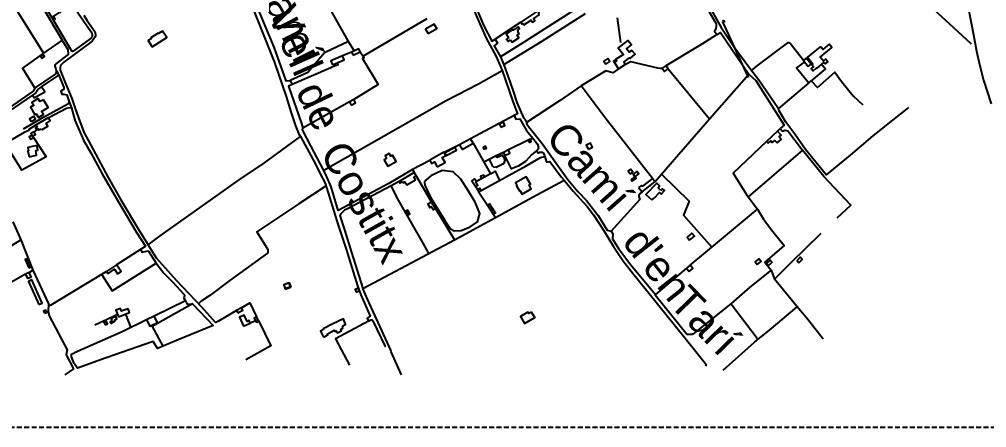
# Model space of a CAD drawing. Header units: millimetres. Extents: x 487814 to 495125, y 4392873 to 4398925.
# Drawn here: x 492807 to 494056, y 4394637 to 4395164 of the extents above; entities that cross this region are included whole.
import ezdxf
from ezdxf.enums import TextEntityAlignment as Align

# ---------------------------------------------------------------- set-up
doc = ezdxf.new("R2010")
doc.units = ezdxf.units.MM
for name, pattern in [('Tramo_BT__380_A_E_Tr', [2, 1, 1]), ('Tramo_BT__380_A_P_Tr', [2, 1, 1]), ('TRAZOS2', [9.525, 6.35, -3.175])]:
    doc.linetypes.add(name, pattern=pattern)
for name, color, linetype in [('Acometida_rotulo', 7, 'Continuous'), ('Cartografia_Base', 8, 'Continuous'), ('Texto_Cartografia_Territorial', 7, 'Continuous'), ('Tramo_BT__380_A_E_Trazado', 10, 'Tramo_BT__380_A_E_Tr'), ('Tramo_BT__380_A_P_Trazado', 10, 'Tramo_BT__380_A_P_Tr'), ('Tramo_MT__15_S_E_Trazado', 5, 'TRAZOS2')]:
    doc.layers.add(name, color=color, linetype=linetype)
doc.styles.get("Standard").update_dxf_attribs({"font": 'arial.ttf'})

msp = doc.modelspace()

# ---------------------------------------------------------------- linework, layer by layer
at = {"layer": 'Cartografia_Base'}
for p, q in [((492796.3, 4395188.5, 108.1), (492838.6, 4395120.7, 106.9)), ((493333.4, 4395164.9, 101.6), (493251.1, 4395116.7, 103)), ((493454.9, 4395160.9, 99.8), (493421.5, 4395138.8, 100.4)), ((493583.9, 4395134.4, 98.3), (493579.3, 4395166.2, 98.3)), ((493236.2, 4395122.1, 106.4), (493224.5, 4395117.2, 106.4)), ((492855.4, 4395098.1, 105.8), (492858.4, 4395092.2, 105.8)), ((493645.1, 4395100.6, 96.8), (493698.3, 4395035.9, 96)), ((493698.3, 4395035.9, 96), (493749, 4395093.8, 95)), ((493157, 4395085.6, 104.6), (493159.5, 4395080.1, 104.1)), ((493826.6, 4395082.3, 94.7), (493829.6, 4395084.9, 94.1)), ((492824.5, 4395066.7, 105.9), (492786.2, 4395040.4, 105.9)), ((492871.9, 4395058, 105.1), (492874.7, 4395050, 104.9)), ((493233.5, 4395057.8, 103.9), (493173.4, 4395023.8, 104.3)), ((493446, 4395040.4, 99.6), (493389.9, 4395010.2, 99.9)), ((493627.9, 4394954.5, 98.5), (493698.3, 4395035.9, 96)), ((492829.9, 4395021.7, 104.9), (492826.6, 4395019.2, 104.9)), ((493786.1, 4395020.2, 94.2), (493789.6, 4395023.4, 94.2)), ((493464, 4395008.3, 101.3), (493438.6, 4394995.7, 102.3)), ((493466.7, 4395009.5, 99.3), (493470.2, 4395010.8, 99.8)), ((493375.5, 4395002.2, 101.7), (493355.6, 4394992.4, 102.3)), ((493432.2, 4394992.5, 99.9), (493423.1, 4394988.3, 99.9)), ((493818.3, 4394995.3, 93.5), (493748.2, 4394935.3, 94.8)), ((493413.9, 4394983.4, 100.4), (493407, 4394979.9, 100.4)), ((493297.9, 4394955.1, 102.9), (493287.4, 4394949.6, 102.9)), ((493319.6, 4394962.5, 104.3), (493339.3, 4394928.5, 103.3)), ((493396.6, 4394948.3, 100.4), (493398.7, 4394944.4, 100.4)), ((493400.6, 4394941.4, 99.9), (493411.8, 4394924.3, 99.9)), ((493748.2, 4394935.3, 94.8), (493760.1, 4394919.3, 95)), ((493344.4, 4394920.1, 101.9), (493369.2, 4394879.8, 101.5)), ((493369.2, 4394879.8, 101.5), (493422, 4394908.3, 99.5)), ((493419.6, 4394912.3, 99.6), (493422, 4394908.3, 99.5)), ((492798.9, 4394902.9, 103.6), (492809.3, 4394879.7, 103.1)), ((492749.6, 4394842.4, 102.3), (492809.3, 4394879.7, 103.1)), ((492809.3, 4394879.7, 103.1), (492825, 4394840.5, 102.9)), ((493250.9, 4394816.6, 101.7), (493369.2, 4394879.8, 101.5)), ((493668.6, 4394842.9, 95.8), (493628.5, 4394809.1, 96.4)), ((492820, 4394837.5, 102.7), (492825, 4394840.5, 102.9)), ((493777.7, 4394840.5, 93.8), (493782.1, 4394828.7, 93.7)), ((493157.5, 4394818.9, 100), (493150.4, 4394816.3, 100)), ((493725.9, 4394797.4, 94.7), (493760.9, 4394750.9, 94.3)), ((492934, 4394783.1, 101.2), (492919, 4394775.8, 101.2)), ((492944.3, 4394783.7, 101.6), (492951.4, 4394766.2, 101.2)), ((492916.1, 4394774.4, 100.6), (492905, 4394769.4, 100.6)), ((493112.5, 4394775.1, 98.5), (493105.5, 4394772.1, 98.8))]:
    msp.add_line(p, q, dxfattribs=at)
for points in [[(493343.5, 4395316.4, 101.7), (493364.5, 4395266.4, 101.6), (493368.8, 4395257.1, 101.3), (493373.4, 4395245.4, 100.9), (493381.7, 4395222.4, 100.8), (493388.8, 4395200.5, 100.9), (493395.3, 4395183.6, 100.7), (493406.6, 4395157, 100.9), (493417.3, 4395136.2, 100.7), (493421.5, 4395138.8, 100.4)], [(493092, 4395303.8, 107), (493071.5, 4395291.6, 107.6), (493071.1, 4395290.9, 107.6), (493071.1, 4395290.5, 107.6), (493073, 4395289.4, 107.2), (493072.9, 4395286.3, 107.2), (493069.4, 4395284.3, 107.2), (493097.4, 4395218.5, 106.4), (493116.4, 4395175.1, 104.4), (493124.8, 4395155.3, 104.2), (493135.7, 4395128.5, 104.4), (493151.2, 4395085, 104.6), (493157, 4395085.6, 104.6)], [(493644.7, 4395271.8, 98.6), (493693.7, 4395189.3, 96.2), (493713.4, 4395153.8, 95.4), (493729.5, 4395129.5, 96.3), (493751.5, 4395099.5, 95.7), (493761.9, 4395086.2, 95.7), (493787.2, 4395049.3, 94.7)], [(493359.9, 4395264.8, 103), (493365.3, 4395251.2, 103), (493360.6, 4395245.9, 102.9), (493363.1, 4395241.5, 103), (493369.4, 4395241.9, 102.5), (493389.2, 4395189, 101.6), (493397, 4395169.3, 101.3), (493410.2, 4395140.3, 100.8), (493422.8, 4395116.5, 100.8), (493428.6, 4395103.6, 100.8), (493430.5, 4395098.3, 100.7)], [(492849.9, 4395219.7, 107.3), (492875.9, 4395237.7, 107.3), (492894.3, 4395190.7, 106.9), (492897.8, 4395185.2, 107.1), (492886.7, 4395177.4, 106.7), (492885.5, 4395176.9, 106.9), (492883.7, 4395177, 107.3), (492882.4, 4395173.1, 107.1), (492883.5, 4395172.5, 107.1), (492900.2, 4395148.2, 106.1), (492901.6, 4395145, 105.9), (492901.5, 4395143, 105.9), (492900.9, 4395141.1, 105.9), (492899.7, 4395139.9, 105.9), (492896.9, 4395138, 105.9), (492876.7, 4395123.5, 106.5), (492876, 4395123.1, 106.5), (492875, 4395123.3, 106.7), (492851.6, 4395163.3, 107.5)], [(493669.3, 4395223.3, 96.9), (493687.3, 4395192.6, 96.2), (493705, 4395161.5, 96.2), (493706.9, 4395158.7, 95.8), (493707, 4395155.7, 95.8), (493706.4, 4395152.7, 95.8), (493705.6, 4395150.4, 95.8), (493704.9, 4395149.3, 95.3), (493707.7, 4395144.7, 95.4)], [(492815.1, 4395208, 108.3), (492817.3, 4395204.6, 107.9), (492823.1, 4395204.8, 107.3), (492862.8, 4395137.6, 106.7)], [(492851.6, 4395163.3, 105.4), (492853.5, 4395164.5, 105.4), (492851.5, 4395168, 105.4), (492859.5, 4395173.9, 105.3), (492859.9, 4395173.1, 105.3), (492862.2, 4395175.5, 105.3), (492858.1, 4395180.9, 105.4), (492855, 4395179.2, 105.4), (492852.9, 4395181.9, 105.5), (492843.9, 4395175.8, 105.6), (492851.6, 4395163.3, 105.4)], [(493530.8, 4395181.1, 98.7), (493454.7, 4395132.4, 99.6), (493428.4, 4395116, 100.4)], [(493972.8, 4395191.4, 94), (494013.1, 4395153.8, 93.8), (494035.9, 4395132.7, 93.8)], [(492890.8, 4395169.8, 105), (492894.4, 4395163.5, 105), (492904.7, 4395148.6, 105.2), (492905.9, 4395145, 105.2), (492905.8, 4395142.4, 105.2), (492901.4, 4395136.3, 105.2), (492864.9, 4395109.2, 105.8), (492860.6, 4395104.7, 105.8), (492860.2, 4395102.2, 105.8), (492860.2, 4395098.9, 105.8), (492866.2, 4395083.5, 105.4), (492875.2, 4395062.2, 105), (492878.9, 4395050.5, 104.8), (492883.6, 4395037.2, 104.6), (492890.8, 4395018.6, 104.6), (492899.6, 4395001.9, 104.4), (492922.2, 4394960.2, 103.2), (492938.4, 4394931.5, 102.6), (492960.7, 4394894, 101.6), (492973.7, 4394873, 100.8)], [(492973.7, 4394873, 100.8), (492989, 4394884.8, 100.4), (493091.3, 4394957.2, 101), (493124, 4394979.1, 101.2), (493146.2, 4394995.6, 101.8), (493170.3, 4395013, 103.2), (493169, 4395015.4, 103.8), (493164.2, 4395026.7, 103.8), (493158.9, 4395043.8, 103.4), (493152.1, 4395064.6, 103.4), (493137.3, 4395108.5, 103.4), (493130.5, 4395126.1, 103.6), (493108.6, 4395179.5, 104.2)], [(493208.8, 4395177, 104.2), (493231.6, 4395136.8, 104.1), (493239.7, 4395123.7, 103.9)], [(493432.6, 4395105.9, 100.8), (493481.5, 4395136, 100.2), (493538, 4395171.8, 99.8)], [(493458.4, 4395157.3, 101.3), (493468.2, 4395163.2, 101.3), (493470, 4395160.8, 101.3), (493472.8, 4395162.7, 101.3), (493471.2, 4395165.2, 101.3), (493478.5, 4395170.3, 101.3), (493477.6, 4395172.1, 101.3), (493478.5, 4395172.8, 101.3), (493476.8, 4395175.4, 101.3), (493454.9, 4395160.9, 101.3), (493456.1, 4395158.4, 101.3), (493457.2, 4395159, 101.3), (493458.4, 4395157.3, 101.3)], [(494033.2, 4395175.2, 99.8), (494039.1, 4395144.4, 99.6), (494042.8, 4395123.4, 99.9), (494046.7, 4395106.3, 99.8), (494052, 4395085.8, 99.5), (494061.7, 4395055.3, 99.6)], [(493335.1, 4395146.1, 101.4), (493346.1, 4395152.6, 101.2), (493342.7, 4395158.3, 101.2), (493331.7, 4395151.8, 101.4), (493335.1, 4395146.1, 101.4)], [(493441.4, 4395137.8, 99.5), (493443.5, 4395134.8, 99.5), (493452, 4395140.7, 99.3), (493449.9, 4395143.8, 99.3), (493452.7, 4395145.8, 99.2), (493450.7, 4395148.7, 99.2), (493451.3, 4395149.2, 99.2), (493450.4, 4395150.4, 99.2), (493452.9, 4395152.1, 99.2), (493451.1, 4395154.7, 99.2), (493444.9, 4395150.5, 99.4), (493444.2, 4395151.5, 99.4), (493435.8, 4395145.7, 99.6), (493438.9, 4395140.7, 99.6), (493436.4, 4395139, 99.6), (493438.6, 4395135.9, 99.6), (493441.4, 4395137.8, 99.5)], [(492978.7, 4395128.7, 103.2), (492997.8, 4395140.8, 103.2), (492992.3, 4395149.3, 103.3), (492987, 4395146, 103.2), (492986.6, 4395146.6, 103.2), (492977, 4395140.5, 103.2), (492977.6, 4395139.4, 103.2), (492973.6, 4395136.9, 103.2), (492978.7, 4395128.7, 103.2)], [(493642.2, 4395104.9, 96.4), (493688.6, 4395132.9, 95.4), (493707.7, 4395144.7, 95.4)], [(493707.7, 4395144.7, 95.4), (493712.4, 4395147.6, 95.4), (493749, 4395093.8, 95)], [(492827.2, 4395075.7, 106.9), (492854.1, 4395093.8, 106.9), (492854.8, 4395094.4, 106.9), (492855.4, 4395098.1, 106.5), (492854.3, 4395101.4, 106.3), (492853.7, 4395104, 106.3), (492853.7, 4395105, 106.3), (492854.1, 4395106.1, 106.3), (492855, 4395107, 106.3), (492870.7, 4395118.9, 106.5), (492870.9, 4395119.3, 106.5), (492870.5, 4395124.9, 106.5), (492862.8, 4395137.6, 106.7), (492838.6, 4395120.7, 106.9), (492811.4, 4395101.3, 106.7), (492827.2, 4395075.7, 106.9)], [(493232.4, 4395135.6, 104.9), (493202.1, 4395121.8, 104.3), (493201.3, 4395121.2, 104.3), (493179.9, 4395095.8, 104.3), (493157, 4395085.6, 104.6)], [(493421.5, 4395138.8, 100.4), (493424.8, 4395133.5, 100.4), (493420.4, 4395130.1, 100.6), (493428.4, 4395116, 100.4)], [(493580.6, 4395100.3, 97.1), (493589.6, 4395106.1, 96.9), (493588, 4395109.4, 96.9), (493595.1, 4395114.7, 96.7), (493595.8, 4395113.8, 96.7), (493602.5, 4395119.3, 96.5), (493598, 4395124.2, 96.6), (493594.5, 4395121.9, 96.7), (493591, 4395126.4, 96.8), (493597.4, 4395131.3, 96.6), (493592.7, 4395137.1, 96.7), (493580.2, 4395127.6, 97), (493587.1, 4395119, 96.9), (493576.8, 4395112.6, 97.1), (493578.4, 4395110.3, 97.1), (493577.3, 4395109.6, 97.1), (493576.1, 4395111.5, 97.2), (493574.5, 4395110.4, 97.2), (493580.6, 4395100.3, 97.1)], [(493819.4, 4395111.2, 94.9), (493804.2, 4395131.2, 95.1), (493802.4, 4395133.2, 95.1), (493800.5, 4395134.2, 95.1), (493798.9, 4395134, 95.1), (493759.3, 4395104.3, 94.7), (493752.2, 4395098.5, 94.7)], [(493846.4, 4395108.9, 94.2), (493848.1, 4395106.8, 94.2), (493851.2, 4395109.4, 94.2), (493848.2, 4395113, 94.3), (493845.3, 4395110.6, 94.2), (493841.2, 4395115.6, 94.3), (493856.3, 4395128, 94.5), (493852.8, 4395132.3, 94.6), (493844.5, 4395125.5, 94.4), (493842.3, 4395128.3, 94.5), (493841.9, 4395128, 94.5), (493841.1, 4395129, 94.5), (493824.7, 4395115.6, 94.5), (493831.8, 4395107, 94.3), (493830.4, 4395105.9, 94.3), (493832.4, 4395103.4, 94.3), (493829.5, 4395101, 94.3), (493832, 4395097.9, 94.2), (493836.5, 4395101.6, 94.2), (493836.8, 4395101.1, 94.2), (493846.4, 4395108.9, 94.2)], [(492837, 4395114, 107.5), (492839.9, 4395116.3, 107.5), (492838, 4395118.6, 107.5), (492835.1, 4395116.3, 107.5), (492837, 4395114, 107.5)], [(493211.5, 4395105.5, 107.3), (493226.8, 4395112, 107.3), (493224.5, 4395117.2, 107.3), (493209.3, 4395110.8, 107.3), (493211.5, 4395105.5, 107.3)], [(493238.1, 4395118.1, 107.1), (493247.4, 4395122.4, 107.1), (493245.5, 4395126.4, 107.1), (493236.2, 4395122.1, 107.1), (493238.1, 4395118.1, 107.1)], [(493247.4, 4395122.4, 103.7), (493252.6, 4395114.5, 103.9), (493250.5, 4395113.8, 104.1), (493270.7, 4395080.3, 104.9), (493239.2, 4395060.9, 105.3)], [(493217.8, 4395108.2, 104.7), (493218.7, 4395105.3, 104.7), (493215.2, 4395104.2, 104.7), (493209.4, 4395101.9, 104.3), (493159.5, 4395080.1, 104.1)], [(493428.4, 4395116, 100.4), (493432.8, 4395105.7, 100.2), (493438.2, 4395090.1, 99.9), (493444.6, 4395073, 99.6), (493449.5, 4395057, 99.6), (493458, 4395037.3, 99.6), (493459.7, 4395035.4, 99.6), (493461.9, 4395031.1, 99.6)], [(493564.3, 4395106.5, 100.2), (493569.6, 4395110.1, 100.2), (493567, 4395113.9, 100.2), (493561.7, 4395110.3, 100.2), (493564.3, 4395106.5, 100.2)], [(493589.6, 4395106.1, 98.3), (493596.3, 4395110, 98.3), (493631, 4395102, 96.9), (493634.7, 4395101.3, 96.9), (493637, 4395101.3, 96.9)], [(493642.2, 4395104.9, 98.3), (493637, 4395101.3, 98.3), (493640, 4395097, 98.3), (493645.1, 4395100.6, 98.3), (493642.2, 4395104.9, 98.3)], [(493820.7, 4395109.6, 95.4), (493810.6, 4395101.9, 95.4), (493826.6, 4395082.3, 94.7), (493787.2, 4395049.3, 94.7)], [(493825.7, 4395103.6, 96.7), (493829.4, 4395106.7, 96.7), (493823.2, 4395114.3, 96.7), (493819.4, 4395111.2, 96.7), (493825.7, 4395103.6, 96.7)], [(493843.2, 4395106.3, 94.9), (493847.9, 4395100.3, 94.9), (493829.6, 4395084.9, 94.1)], [(492836.1, 4395077.2, 107.5), (492858.4, 4395092.2, 107.3), (492864.8, 4395076.4, 107.1), (492864.9, 4395074.9, 107.1), (492864.3, 4395073.8, 107.1), (492861, 4395071.6, 107.1), (492862.3, 4395067.9, 107.3), (492864.9, 4395067.8, 107.3), (492868.5, 4395067.1, 107.3), (492871.9, 4395058, 106.7), (492869.9, 4395054.7, 106.7), (492833.9, 4395035.2, 106.9), (492812.3, 4395022.4, 106.7)], [(493200.3, 4394969.8, 103), (493358.5, 4395059.4, 100.2), (493400, 4395081.1, 99.8), (493430.5, 4395098.3, 100.7)], [(493430.5, 4395098.3, 100.7), (493444.5, 4395058.1, 100.2), (493450.6, 4395042.5, 99.9), (493446, 4395040.4, 99.9), (493448.2, 4395035.3, 99.9), (493453.4, 4395035.8, 99.8), (493462.1, 4395020.7, 99.8), (493470.2, 4395010.8, 99.8)], [(493580.6, 4395100.3, 98.7), (493573.5, 4395095.5, 98.7), (493564.4, 4395097.8, 98.9), (493532.8, 4395078.6, 99.3)], [(493749, 4395093.8, 95), (493758.1, 4395085.4, 94.8), (493775.5, 4395058.4, 94.3), (493794.5, 4395027.9, 94.2), (493789.6, 4395023.4, 94.2)], [(493829.6, 4395084.9, 94.1), (493837.6, 4395076.6, 94.1), (493859.9, 4395096.2, 94.7), (493869.1, 4395083.5, 94.3), (493883.7, 4395065.6, 94.3), (493896.2, 4395053.9, 94.7)], [(492827.2, 4395075.7, 106.9), (492825.1, 4395071.8, 106.9), (492790.1, 4395047.1, 105.9), (492787.6, 4395046.5, 106.1), (492786.1, 4395046.5, 106.1), (492785.7, 4395046.8, 106.1), (492761.3, 4395083.8, 106.2)], [(493159.5, 4395080.1, 104.1), (493155, 4395078.1, 104.1), (493171.7, 4395030, 103.9), (493173.4, 4395023.8, 104.3)], [(492826.5, 4395063.2, 105), (492840.1, 4395071, 105), (492836.1, 4395077.2, 105), (492830.8, 4395074, 105), (492831.2, 4395073.4, 105), (492828.7, 4395069.5, 105), (492824.5, 4395066.7, 105), (492826.5, 4395063.2, 105)], [(493624.9, 4394959, 98.8), (493563.5, 4395037.4, 99.2), (493532.8, 4395078.6, 99.6), (493504.6, 4395059.3, 99.4), (493461.9, 4395031.1, 100.2), (493462.4, 4395029.2, 100.2), (493464.9, 4395025.5, 100.2), (493482.3, 4395004.1, 100), (493507.6, 4394968.3, 99.6), (493515.4, 4394957.4, 99.2), (493528.4, 4394942, 98.8), (493539.4, 4394930.3, 98.4), (493554.6, 4394911.1, 98), (493566.3, 4394892.2, 97.6), (493571.2, 4394890.8, 97.4)], [(492838.6, 4395060.5, 105), (492833.9, 4395058.1, 105), (492831.5, 4395062, 105), (492823.6, 4395057.2, 105), (492825.9, 4395053.4, 105), (492821.7, 4395051, 105), (492827.6, 4395041.2, 105), (492829.2, 4395042.2, 105), (492832, 4395037.7, 105), (492838.5, 4395041.6, 105), (492836.1, 4395045.5, 105), (492844.5, 4395050.6, 105), (492838.6, 4395060.5, 105)], [(493235.6, 4395053.7, 106.5), (493241.4, 4395056.8, 106.5), (493239.2, 4395060.9, 106.5), (493233.5, 4395057.8, 106.5), (493235.6, 4395053.7, 106.5)], [(492844.8, 4395037.4, 105.1), (492868.1, 4395049.7, 104.9), (492873.2, 4395050.5, 105.1), (492874.7, 4395050, 105.1), (492879.2, 4395034.4, 104.7), (492890.3, 4395008.5, 104.5), (492899.8, 4394991.9, 104.1), (492914.5, 4394965.1, 103.7), (492935.9, 4394927.7, 102.9), (492958.2, 4394889.8, 101.7), (492970.1, 4394871.4, 101.9), (492969.9, 4394870.9, 101.9), (492932.9, 4394847.5, 105)], [(493955.1, 4395050.5, 95.3), (493934.3, 4395034.2, 94.5), (493909, 4395013.8, 93.5), (493879.7, 4394989.2, 93.7), (493848.9, 4394963.8, 93.7), (493822.3, 4394996.3, 94.3), (493808.3, 4395016.2, 94.5), (493796.6, 4395031.7, 94.5), (493788, 4395046.2, 94.7), (493787.2, 4395049.3, 94.7)], [(492822.8, 4395032.3, 107.8), (492828.1, 4395035.5, 107.8), (492826, 4395039, 107.8), (492820.7, 4395035.9, 107.8), (492822.8, 4395032.3, 107.8)], [(492832.8, 4395021.4, 104.9), (492834.8, 4395022.6, 104.9), (492836.9, 4395022.1, 104.9), (492844.1, 4395026.4, 104.8), (492841.9, 4395030.1, 104.9), (492847.3, 4395033.3, 104.9), (492844.8, 4395037.4, 105), (492829.1, 4395028, 105), (492830.5, 4395025.7, 105), (492828.3, 4395024.4, 105), (492829.9, 4395021.7, 105), (492831.9, 4395022.9, 105), (492832.8, 4395021.4, 104.9)], [(493429.1, 4395025, 102.9), (493434.2, 4395027.5, 102.9), (493432.2, 4395031.5, 102.9), (493427.1, 4395029, 102.9), (493429.1, 4395025, 102.9)], [(492829.1, 4395028, 106.1), (492819.5, 4395022.2, 106.1), (492819.8, 4395020.7, 105.7), (492813.7, 4395018.4, 106.1), (492777.2, 4394997, 104.9), (492755.7, 4394984.1, 105.5)], [(492826.6, 4395019.2, 107), (492822.4, 4395016.9, 107), (492823.6, 4395014.6, 107), (492820, 4395012.7, 107), (492821.8, 4395009.5, 107), (492825.8, 4395011.6, 107), (492824.5, 4395013.9, 107), (492828.3, 4395015.9, 107), (492826.6, 4395019.2, 107)], [(493315.1, 4394970.4, 103.1), (493284.3, 4394952.3, 102.5), (493218.8, 4394917.5, 102.3), (493209.8, 4394948, 103.3), (493204.5, 4394961.2, 103.7), (493200.6, 4394969.2, 104.3), (493183.6, 4395001, 104.5), (493173.4, 4395020.8, 104.5), (493173.1, 4395022, 104.5), (493173.4, 4395023.8, 104.3)], [(493773.9, 4395004.3, 94.3), (493777.4, 4395007.4, 94.2), (493779.2, 4395005.2, 94.2), (493782.7, 4395008.1, 94.1), (493785.8, 4395005, 94.1), (493790.9, 4395009.4, 94), (493788.1, 4395012.6, 94.1), (493790.8, 4395014.9, 94), (493786.1, 4395020.2, 94.1), (493771.8, 4395006.8, 94.3), (493773.9, 4395004.3, 94.3)], [(493789.6, 4395023.4, 94.2), (493792.6, 4395019.8, 94.3), (493795.8, 4395021.4, 94.1), (493799.2, 4395020.5, 94.1), (493818.3, 4394995.3, 93.5)], [(492825.8, 4395011.6, 104.3), (492841.9, 4394987, 104.3), (492810.8, 4394969.6, 104.3), (492788.9, 4395003.9, 104.5)], [(493170.3, 4395013, 103.2), (493189.1, 4394978.4, 103.8), (493195.8, 4394964.9, 103.6), (493202.3, 4394953, 103.4), (493218.9, 4394898.8, 102.4), (493229.2, 4394867.7, 102.2), (493244.1, 4394820.1, 101.6), (493248, 4394808.6, 101.6), (493260.3, 4394781.1, 101.4), (493256.3, 4394778.4, 101.6), (493257.9, 4394774.8, 101.6), (493261.1, 4394776.4, 101.6), (493262.4, 4394776.4, 101.6), (493262.7, 4394776.3, 101.6), (493263.6, 4394775.1, 101.6), (493279.5, 4394741.7, 101.4), (493279.1, 4394741.7, 101.5)], [(493378.8, 4394996.3, 99.8), (493393.2, 4395004.3, 99.7), (493389.9, 4395010.2, 99.8), (493375.5, 4395002.2, 99.9), (493378.8, 4394996.3, 99.8)], [(493465.3, 4395005.3, 101.3), (493468.1, 4395006.5, 101.3), (493466.7, 4395009.5, 101.3), (493464, 4395008.3, 101.3), (493465.3, 4395005.3, 101.3)], [(493470.2, 4395010.8, 99.8), (493476.1, 4395003, 99.8), (493477.3, 4395000.3, 99.9), (493477.4, 4394998.9, 99.9), (493477.1, 4394997.6, 99.9), (493476.4, 4394995.9, 99.9), (493475.1, 4394994.6, 99.9), (493477.7, 4394991.4, 99.9), (493479.3, 4394992.7, 99.9), (493482.2, 4394993, 99.9), (493482.9, 4394992.7, 99.9), (493483.6, 4394992, 99.9), (493485.4, 4394988.8, 99.9), (493485.8, 4394987.2, 99.9)], [(493771.8, 4395006.8, 93.9), (493728.7, 4394965.7, 95.2), (493746, 4394938.3, 94.8), (493748.2, 4394935.3, 94.8)], [(492819.9, 4394987, 104.4), (492829.4, 4394989.1, 104.3), (492828.6, 4394994.9, 104.4), (492831.3, 4394995.5, 104.4), (492830, 4395001.4, 104.5), (492818.4, 4394998.8, 104.7), (492819.4, 4394994.4, 104.6), (492818.4, 4394994.2, 104.6), (492819.9, 4394987, 104.4)], [(493346.7, 4394974, 100.3), (493356.9, 4394979.7, 100.1), (493353.4, 4394986.1, 100.3), (493357.8, 4394988.5, 100.2), (493355.4, 4394992.8, 100.2), (493337.3, 4394982.6, 100.5), (493339.6, 4394978.1, 100.5), (493343.3, 4394980.2, 100.4), (493346.7, 4394974, 100.3)], [(493358.5, 4394988.7, 100.2), (493371.9, 4394995.5, 99.9), (493370, 4394998.9, 99.9), (493356.7, 4394992.2, 100.2), (493358.5, 4394988.7, 100.2)], [(493393.2, 4395004.3, 99.9), (493415.6, 4394964.7, 99.9), (493397.4, 4394955, 99.9)], [(493407.2, 4394996.7, 100.9), (493410.3, 4394998, 100.9), (493409.3, 4395000.5, 100.9), (493406.1, 4394999.1, 100.9), (493407.2, 4394996.7, 100.9)], [(493434.2, 4394988.5, 99.2), (493440.6, 4394991.7, 99.2), (493438.6, 4394995.7, 99.2), (493432.2, 4394992.5, 99.3), (493434.2, 4394988.5, 99.2)], [(493475.1, 4394994.6, 98.8), (493469, 4394989.7, 98.8), (493460.6, 4394980.9, 98.9), (493451.1, 4394974.6, 98.9), (493442.8, 4394971.2, 99), (493434.2, 4394988.5, 99.2)], [(493541.9, 4394996.6, 102.3), (493547.3, 4394999.5, 102.3), (493544.6, 4395004.6, 102.3), (493539.2, 4395001.7, 102.3), (493541.9, 4394996.6, 102.3)], [(493863.2, 4394908, 92.1), (493880.6, 4394924.5, 92.3), (493845.9, 4394961.4, 92.7), (493818.3, 4394995.3, 93.5)], [(493288.9, 4394988.9, 101.5), (493286.8, 4394987.5, 101.5), (493284.6, 4394991.3, 101.6), (493279.4, 4394988.2, 101.7), (493281.4, 4394984.9, 101.6), (493278.2, 4394983, 101.7), (493283.2, 4394974.7, 101.5), (493293.6, 4394981, 101.3), (493288.9, 4394988.9, 101.5)], [(493337.4, 4394982.3, 103.7), (493315.1, 4394970.4, 103.7), (493317.2, 4394966.5, 103.5)], [(493403.7, 4394943.3, 99.9), (493461.8, 4394975.4, 99.6), (493480.2, 4394985.8, 99.6), (493485.8, 4394987.2, 99.9)], [(493419.5, 4394974.1, 99.4), (493423.1, 4394973.6, 99.3), (493433.1, 4394978.8, 99.2), (493434.5, 4394982.7, 99.2), (493433, 4394986.7, 99.2), (493432.4, 4394986.3, 99.2), (493431.1, 4394989.1, 99.2), (493424.3, 4394985.9, 99.3), (493423.1, 4394988.3, 99.3), (493413.9, 4394983.4, 99.4), (493417.4, 4394976.6, 99.4), (493418.3, 4394975.2, 99.4), (493419.5, 4394974.1, 99.4)], [(493485.8, 4394987.2, 99.9), (493487.8, 4394979.8, 99.9), (493492, 4394981, 99.9), (493506.8, 4394960.9, 99.2), (493510.5, 4394956.5, 99)], [(493334.8, 4394941.5, 100.6), (493340, 4394931.8, 100.5), (493357.2, 4394904, 100.2), (493363.8, 4394894, 100.1), (493368.8, 4394891.1, 100), (493377.8, 4394891.5, 100), (493389.3, 4394896.5, 99.9), (493398.6, 4394902.8, 99.8), (493402, 4394913.5, 99.7), (493395.7, 4394928.4, 99.8), (493387.3, 4394942.7, 99.8), (493377.1, 4394957.8, 99.9), (493367.2, 4394967.5, 100), (493353.4, 4394969.1, 100.2), (493338.7, 4394962.1, 100.4), (493332.3, 4394956.9, 100.5), (493330.3, 4394954, 100.6), (493330.7, 4394950.1, 100.6), (493334.8, 4394941.5, 100.6)], [(493415.6, 4394964.7, 99.4), (493421.8, 4394968.2, 99.4), (493427.2, 4394956.3, 99.3)], [(493595.8, 4394964.8, 99.7), (493599.2, 4394967.1, 99.7), (493596.4, 4394971.1, 99.7), (493593.1, 4394968.9, 99.7), (493595.8, 4394964.8, 99.7)], [(493602, 4394961.1, 100.7), (493606.9, 4394964.8, 100.3), (493604.5, 4394968, 100.3), (493599.6, 4394964.3, 100.3), (493602, 4394961.1, 100.7)], [(493302, 4394954.8, 101), (493302.9, 4394953.1, 101), (493305.2, 4394954.5, 100.9), (493307.4, 4394950.7, 100.9), (493318.6, 4394957.3, 100.7), (493316.6, 4394960.7, 100.8), (493319.6, 4394962.5, 100.7), (493317.2, 4394966.5, 100.8), (493297.9, 4394955.1, 101.1), (493298.9, 4394953, 101), (493302, 4394954.8, 101)], [(493396.6, 4394948.3, 101.3), (493399.1, 4394950, 101.3), (493396.6, 4394954.5, 101.3), (493397.4, 4394955, 101.3), (493395.1, 4394958.6, 101.3), (493391.5, 4394955.9, 101.3), (493396.6, 4394948.3, 101.3)], [(493404, 4394959, 101.5), (493407.8, 4394960.8, 101.5), (493406.6, 4394963.3, 101.5), (493402.8, 4394961.4, 101.5), (493404, 4394959, 101.5)], [(493422, 4394908.3, 99.5), (493470, 4394934.6, 99.2), (493510.5, 4394956.5, 99)], [(493453.5, 4394943.4, 98.7), (493456.3, 4394938.6, 98.6), (493468.2, 4394945.4, 98.5), (493465.4, 4394950.3, 98.6), (493467.4, 4394951.4, 98.6), (493461.8, 4394961.1, 98.7), (493447.8, 4394953.1, 98.8), (493449.7, 4394949.8, 98.8), (493449.2, 4394949.5, 98.8), (493452.9, 4394943, 98.7), (493453.5, 4394943.4, 98.7)], [(493510.5, 4394956.5, 99), (493522.3, 4394942.5, 98.4), (493540.2, 4394922.8, 98), (493548.5, 4394912.1, 97.6), (493562.4, 4394890.9, 97.4), (493574.4, 4394871.2, 97.2), (493586.3, 4394853, 97.2), (493597, 4394839.3, 97.2), (493667, 4394752.8, 96.8), (493692.7, 4394720.2, 96.8), (493693.9, 4394718.6, 96.8), (493693.3, 4394716.4, 97.1)], [(493598.6, 4394955.5, 100.7), (493603.5, 4394959, 100.7), (493602, 4394961.1, 100.7), (493597.1, 4394957.5, 100.7), (493598.6, 4394955.5, 100.7)], [(493606.6, 4394947.1, 97.4), (493611.4, 4394941.6, 97.4), (493627.9, 4394954.5, 96.9), (493624.9, 4394959, 97), (493611.6, 4394949, 97.3), (493610.3, 4394949.9, 97.3), (493606.6, 4394947.1, 97.4)], [(493636.4, 4394964.4, 96.7), (493672.1, 4394929.7, 96.1), (493664.6, 4394911.6, 96.2), (493701.4, 4394870.2, 95.2)], [(493203.4, 4394949.4, 102.6), (493168, 4394926.3, 101.7), (493113.9, 4394889.9, 100.5), (493128.3, 4394867.2, 100.5), (493128.2, 4394863.4, 100.4), (493127.7, 4394862.3, 100.4), (493079.7, 4394827.6, 98.3), (493053.4, 4394807.7, 99.3), (493042, 4394800.3, 99.8), (493038.5, 4394797.2, 100)], [(493287.4, 4394949.6, 102.9), (493231, 4394919.5, 102.9), (493227.2, 4394917.8, 102.9), (493222, 4394912.6, 102.7), (493221.3, 4394911, 102.7), (493227.3, 4394892.4, 102.7), (493236, 4394863.5, 102.3), (493250.9, 4394816.6, 101.7)], [(493336, 4394861.9, 101.1), (493328.5, 4394875.5, 100.7), (493297, 4394930.8, 103.7), (493287.4, 4394949.6, 102.9)], [(493400.6, 4394941.4, 100.9), (493403.7, 4394943.3, 100.9), (493401.8, 4394946.3, 100.9), (493398.7, 4394944.4, 100.9), (493400.6, 4394941.4, 100.9)], [(493623.7, 4394931.2, 97.1), (493627.1, 4394933.9, 97.1), (493633.7, 4394940.8, 96.9), (493635.9, 4394938.8, 96.9), (493640.1, 4394943.2, 96.8), (493637.8, 4394945.5, 96.9), (493636.2, 4394943.8, 96.9), (493634.5, 4394944.1, 96.9), (493632.5, 4394946.2, 96.9), (493633.8, 4394949.4, 96.9), (493630.2, 4394952.8, 96.9), (493616.3, 4394938.2, 97.3), (493623.7, 4394931.2, 97.1)], [(493611.4, 4394941.6, 97.8), (493608.9, 4394939.6, 97.8), (493606.9, 4394936.9, 97.8), (493607, 4394935.6, 97.8), (493608.4, 4394931.9, 97.8), (493571.2, 4394890.8, 97.4), (493573.6, 4394887.3, 97.4), (493573.1, 4394881, 97.2), (493580.7, 4394868.3, 96.8), (493596.8, 4394847.4, 96.6), (493628.5, 4394809.1, 96.4)], [(493309, 4394911.9, 103.1), (493311.4, 4394913.3, 103.1), (493308.7, 4394917.9, 103.1), (493306.4, 4394916.5, 103.1), (493309, 4394911.9, 103.1)], [(493339.3, 4394928.5, 104.1), (493334.5, 4394925.5, 104.1), (493337.2, 4394921.1, 104.1), (493339.2, 4394922.5, 104.1), (493341.8, 4394918.5, 104.1), (493344.4, 4394920.1, 104.1), (493339.3, 4394928.5, 104.1)], [(493419.6, 4394912.3, 101.3), (493422.1, 4394914, 101.3), (493414.4, 4394926, 101.3), (493411.8, 4394924.3, 101.3), (493419.6, 4394912.3, 101.3)], [(493760.1, 4394919.3, 95), (493768, 4394906.2, 94.8), (493780, 4394890.2, 94.8), (493794.6, 4394872.3, 95), (493769.6, 4394850.7, 95.8), (493777.7, 4394840.5, 95.6), (493750.3, 4394818.4, 95.2), (493725.8, 4394797.2, 95), (493676.7, 4394757.9, 95.8), (493675.7, 4394757.3, 95.8), (493669.4, 4394757.2, 96.2)], [(493673.2, 4394846.9, 96.6), (493713.6, 4394880.3, 95.6), (493760.1, 4394919.3, 95)], [(493672.6, 4394879.2, 95.6), (493678.7, 4394884.3, 95.6), (493675.6, 4394888.1, 95.7), (493669.4, 4394883.1, 95.7), (493672.6, 4394879.2, 95.6)], [(493811.6, 4394793, 94.8), (493782.1, 4394828.7, 95), (493803.3, 4394849.8, 95), (493842.4, 4394888.2, 93.1)], [(493087.6, 4394788.5, 99), (493064.3, 4394774.5, 99.6), (493061.2, 4394772.9, 99.6), (493060.5, 4394773, 99.7), (493042.8, 4394792.6, 99.9), (493010.4, 4394827, 100.5), (492992, 4394847.3, 101.2), (492984.5, 4394856, 101.3), (492973.7, 4394873, 100.8)], [(492819.6, 4394843.6, 104.1), (492821.9, 4394844.5, 104.1), (492817.4, 4394855.3, 104.1), (492815.1, 4394854.3, 104.1), (492819.6, 4394843.6, 104.1)], [(492964, 4394867.2, 101.7), (492965.9, 4394863.6, 101.7), (492973.6, 4394865.3, 101.7), (492974, 4394865, 101.7), (492984, 4394849.6, 101.7)], [(493759.9, 4394847.7, 98.5), (493764.9, 4394851.8, 98.5), (493762.1, 4394855.2, 98.5), (493757.1, 4394851.1, 98.5), (493759.9, 4394847.7, 98.5)], [(493813.5, 4394849.8, 98.1), (493817.8, 4394854.3, 98.1), (493815.1, 4394857.2, 98.1), (493811.3, 4394853.1, 98.1), (493813.5, 4394849.8, 98.1)], [(492913.6, 4394835.2, 102.5), (492927.3, 4394813.9, 101.9), (492984, 4394849.6, 101.7)], [(492921.6, 4394835.9, 101.7), (492930.1, 4394841.6, 101.6), (492934, 4394835.6, 101.5), (492938.7, 4394838.7, 101.4), (492932.9, 4394847.5, 101.6), (492919.7, 4394838.8, 101.7), (492921.6, 4394835.9, 101.7)], [(492984, 4394849.6, 101.7), (492993.9, 4394836.4, 101.3), (493005, 4394825.3, 101.1), (493019.7, 4394809.3, 100.9), (493020.5, 4394807.7, 100.9), (493020, 4394805.4, 100.5), (493019.6, 4394804.2, 100.5), (493021.7, 4394801, 100.3), (492981.6, 4394781.1, 100.7)], [(493672.2, 4394838.8, 99.3), (493676.8, 4394842.8, 99.3), (493673.2, 4394846.9, 99.3), (493668.6, 4394842.9, 99.3), (493672.2, 4394838.8, 99.3)], [(493774.6, 4394846.7, 97.2), (493778.9, 4394850.4, 97.2), (493776.4, 4394853.4, 97.2), (493772, 4394849.7, 97.2), (493774.6, 4394846.7, 97.2)], [(492815.5, 4394835.5, 102.7), (492688.7, 4394763.2, 103.5), (492699.3, 4394745.4, 103.5), (492700.1, 4394744.7, 103.5), (492701.4, 4394744.6, 103.5), (492705.9, 4394745.8, 103.1), (492707.7, 4394742.3, 103.1), (492704.4, 4394739.8, 103.1), (492703.9, 4394738.9, 103.1), (492703.8, 4394737.7, 103.1), (492704.4, 4394735.8, 103.1), (492721.7, 4394705.1, 102.9)], [(492818.1, 4394829.8, 103.7), (492822.5, 4394831.8, 103.7), (492820, 4394837.5, 103.7), (492815.5, 4394835.5, 103.7), (492818.1, 4394829.8, 103.7)], [(492825, 4394840.5, 102.9), (492845.1, 4394797.2, 101.3), (492845.1, 4394793.4, 101.3), (492844.7, 4394790.6, 101.3), (492844.8, 4394787.9, 101.3), (492845.7, 4394781.7, 101.5), (492862.1, 4394750.4, 101.5), (492869.1, 4394737.4, 101.7), (492867.8, 4394731.3, 101.7), (492877.3, 4394713, 101.5), (492866.3, 4394705.1, 101.5)], [(492919.7, 4394838.8, 101.7), (492872.2, 4394810.1, 101.4), (492848.2, 4394795.3, 101.2), (492845.1, 4394793.7, 101.2)], [(492832.7, 4394796, 101.2), (492836.9, 4394797.9, 101.2), (492823.4, 4394827.8, 101.6), (492819.2, 4394825.9, 101.7), (492832.7, 4394796, 101.2)], [(493157.5, 4394818.9, 100), (493155.7, 4394824, 100), (493152.4, 4394822.8, 100), (493148.6, 4394821.4, 100), (493150.4, 4394816.3, 100)], [(493150.4, 4394816.1, 100), (493157.6, 4394818.6, 100), (493157.5, 4394818.9, 100), (493150.4, 4394816.3, 100), (493150.4, 4394816.1, 100)], [(493157.5, 4394818.9, 100), (493155.7, 4394824, 100), (493155.9, 4394824.1, 100), (493157.8, 4394819, 100), (493157.5, 4394818.9, 100)], [(493242.2, 4394812.2, 103.3), (493246.1, 4394813.7, 103.3), (493244.8, 4394817.1, 103.3), (493240.8, 4394815.6, 103.3), (493242.2, 4394812.2, 103.3)], [(493300.6, 4394705.1, 100.8), (493287.4, 4394735.1, 101), (493286.8, 4394737, 101), (493256.7, 4394803, 101.6), (493250.9, 4394816.6, 101.7)], [(493628.5, 4394809.1, 96.4), (493628.1, 4394808.7, 96.4), (493669.4, 4394757.2, 96.2)], [(493021.7, 4394801, 101), (493024.2, 4394796.7, 101.8), (493031, 4394797.2, 101.8), (493057.4, 4394769.2, 100.8), (493010.3, 4394749.5, 100), (492985.7, 4394739.4, 100), (492980.3, 4394748.2, 100), (492919.4, 4394727.2, 100), (492882.6, 4394714.1, 101.2), (492882, 4394714.5, 101.2), (492878.3, 4394720.1, 101.2), (492874.9, 4394728.7, 101.2), (492874.8, 4394731.7, 101), (492875.2, 4394732.2, 101), (492878.6, 4394733.5, 101)], [(493031, 4394797.2, 100), (492978.7, 4394767.7, 99.4), (492992.5, 4394742.2, 98.6)], [(493094.1, 4394792, 99), (493104.9, 4394798.1, 98.6), (493113.7, 4394780.4, 98)], [(493716, 4394711.5, 95.1), (493756.4, 4394747.3, 94.3), (493778.4, 4394765.2, 94.1), (493811.6, 4394793, 94.8)], [(493845.2, 4394751.3, 95.2), (493825.1, 4394776.6, 95), (493811.6, 4394793, 94.8)], [(492839.8, 4394784.9, 102.5), (492842.7, 4394786, 102.5), (492841.6, 4394788.9, 102.5), (492838.7, 4394787.7, 102.5), (492839.8, 4394784.9, 102.5)], [(492925.7, 4394771.4, 102.9), (492931, 4394774.9, 102.9), (492930.5, 4394776.3, 102.9), (492933.3, 4394777.7, 102.9), (492932, 4394780.9, 102.9), (492926.1, 4394777.8, 102.9), (492926.8, 4394775.6, 102.9), (492924.5, 4394773.8, 102.9), (492925.7, 4394771.4, 102.9)], [(492935.2, 4394780.1, 100.5), (492949.7, 4394785.8, 100.3), (492948, 4394790.6, 100.4), (492939, 4394787.7, 100.5), (492938, 4394791.1, 100.6), (492931.8, 4394789, 100.7), (492935.2, 4394780.1, 100.5)], [(492981.6, 4394781.1, 99.7), (492971.6, 4394776.2, 99.7), (492975.7, 4394768, 99.5), (492985.7, 4394772.9, 99.5), (492981.6, 4394781.1, 99.7)], [(493089.3, 4394785.2, 100.2), (493095.8, 4394788.8, 100.2), (493094.1, 4394792, 100.2), (493087.6, 4394788.5, 100.2), (493089.3, 4394785.2, 100.2)], [(493096.9, 4394768.2, 99), (493105.5, 4394772.1, 98.8), (493104.1, 4394775.4, 98.7), (493101.3, 4394774.1, 98.9), (493097.5, 4394782.2, 98.7), (493091.8, 4394779.7, 99), (493096.9, 4394768.2, 99)], [(493113.8, 4394772.9, 101.4), (493116.6, 4394774.4, 101.4), (493113.7, 4394780.4, 101.4), (493110.6, 4394778.6, 101.4), (493113.8, 4394772.9, 101.4)], [(493468.5, 4394786.4, 97.6), (493464.9, 4394784.3, 97.6), (493463.7, 4394786.3, 97.7), (493454.2, 4394780.7, 97.8), (493459.5, 4394771.7, 97.7), (493472.6, 4394779.4, 97.5), (493468.5, 4394786.4, 97.6)], [(492971.6, 4394776.2, 101.4), (492940.2, 4394760.7, 101.4), (492878.6, 4394733.5, 101)], [(492918.2, 4394770, 102.5), (492921.1, 4394771.3, 102.5), (492919, 4394775.8, 102.5), (492916.1, 4394774.4, 102.5), (492918.2, 4394770, 102.5)], [(493116.6, 4394774.4, 98.2), (493132.1, 4394742.9, 98), (493099.8, 4394724.8, 98)], [(493199.9, 4394753.9, 98.5), (493205.4, 4394756.9, 98.7), (493204.8, 4394757.9, 98.7), (493213.7, 4394762.8, 98.9), (493214.6, 4394761.3, 98.9), (493216.4, 4394762.1, 98.9), (493217.9, 4394759.4, 98.9), (493223.4, 4394762.3, 99), (493222.5, 4394764.3, 99), (493224.9, 4394765.6, 99.1), (493224.5, 4394767.2, 99.1), (493225.1, 4394767.7, 99.1), (493224.8, 4394768.5, 99.1), (493228.2, 4394770.1, 99.2), (493225.7, 4394777.7, 99.3), (493212.2, 4394771.1, 99), (493199.6, 4394764.6, 98.8), (493199.9, 4394763.7, 98.8), (493196, 4394761.9, 98.7), (493199.9, 4394753.9, 98.5)], [(493257.9, 4394774.8, 100.6), (493215.4, 4394751.9, 99.8), (493233.5, 4394717.6, 99.3)]]:
    msp.add_polyline3d(points, dxfattribs=at)
at = {"layer": 'Tramo_BT__380_A_E_Trazado', "flags": 128}
msp.add_lwpolyline([(493748.4, 4395089.5), (493715.3, 4395161.1)], dxfattribs=at)
msp.add_lwpolyline([(493748.4, 4395089.5), (493715.3, 4395161.1)], dxfattribs=at)
at = {"layer": 'Tramo_BT__380_A_P_Trazado', "flags": 128}
for points in [[(493715.3, 4395161.1), (493716.9, 4395164)], [(493715.3, 4395161.1), (493716.9, 4395164)], [(493715.3, 4395161.1), (493718.5, 4395161.9)], [(493715.3, 4395161.1), (493718.5, 4395161.9)]]:
    msp.add_lwpolyline(points, dxfattribs=at)
at = {"layer": 'Tramo_MT__15_S_E_Trazado', "linetype": 'TRAZOS2'}
msp.add_lwpolyline([(490296.1, 4398160.5), (494163.2, 4398160.5), (494163.2, 4394637.1), (490296.1, 4394637.1)], close=True, dxfattribs=at)

# ---------------------------------------------------------------- texts
at = {"layer": 'Acometida_rotulo'}
for s, p in [('0183510', (493718, 4395163)), ('0183510', (493718, 4395163)), ('0581690', (493747.9, 4395090.5)), ('0581690', (493747.9, 4395090.5))]:
    msp.add_text(s, height=0.35, dxfattribs=at).set_placement(p, align=Align.BOTTOM_LEFT)
at = {"layer": 'Texto_Cartografia_Territorial'}
for s, rotation, p in [('Camí', -63.1338, (493105.4, 4395220.5)), ('Vell', -66.0724, (493126.9, 4395171.5)), ('de', -64.358, (493163.5, 4395071.8)), ('Camí', -48.4137, (493485, 4395010.5)), ('Costitx', -60.6967, (493194.7, 4394992.5)), ("d'en", -51.7193, (493584.4, 4394876.4)), ('Tarí', -45.7333, (493644.1, 4394796.7))]:
    msp.add_text(s, height=39.37, rotation=rotation, dxfattribs=at).set_placement(p)

doc.saveas('drawing.dxf')
